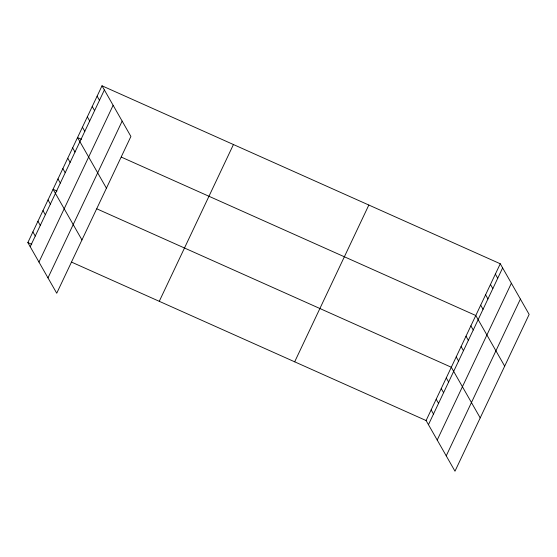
<?xml version="1.0" encoding="UTF-8"?>
<svg xmlns="http://www.w3.org/2000/svg" width="557" height="557" viewBox="0 0 557 557"><rect width="100%" height="100%" fill="white"/><g stroke="black" fill="none" stroke-linecap="round" stroke-linejoin="round"><path stroke-width="0.84" d="M102.015 85.806L130.902 136.458L56.737 293.233L27.85 242.58L102.015 85.806L500.263 263.767L529.15 314.42L454.985 471.194L426.098 420.542L71.658 262.159M30.21 246.723L104.382 89.949M38.969 262.075L113.134 105.294M47.986 277.887L122.15 121.106M159.274 301.309L233.439 144.535M294.674 361.82L368.838 205.039M426.098 420.542L500.263 263.767M428.458 424.685L502.623 267.91M437.21 440.037L511.375 283.255M446.234 455.849L520.398 299.067M81.454 139.292L77.541 137.544L106.429 188.189M121.349 157.116L475.782 315.506L504.677 366.151M56.981 191.03L53.068 189.276L81.956 239.928M96.876 208.854L451.309 367.244L480.204 417.889M27.85 242.58L31.763 244.328M495.368 274.114L497.728 278.256M490.473 284.46L492.834 288.603M485.579 294.813L487.939 298.956M480.684 305.159L483.044 309.302M470.888 325.852L473.255 329.995M465.993 336.198L468.36 340.341M461.099 346.545L463.466 350.687M456.204 356.891L458.571 361.033M446.268 377.904L448.629 382.046M441.228 388.563L443.588 392.706M436.18 399.223L438.547 403.365M431.139 409.882L433.499 414.025M97.12 96.152L99.487 100.295M92.225 106.498L94.586 110.641M87.331 116.845L89.691 120.987M82.436 127.198L84.796 131.341M72.647 147.89L75.007 152.033M67.752 158.237L70.112 162.379M62.857 168.583L65.218 172.726M57.963 178.929L60.323 183.072M48.02 199.942L50.388 204.085M42.98 210.602L45.34 214.744M37.939 221.261L40.299 225.404M32.891 231.921L35.258 236.064"/></g></svg>
